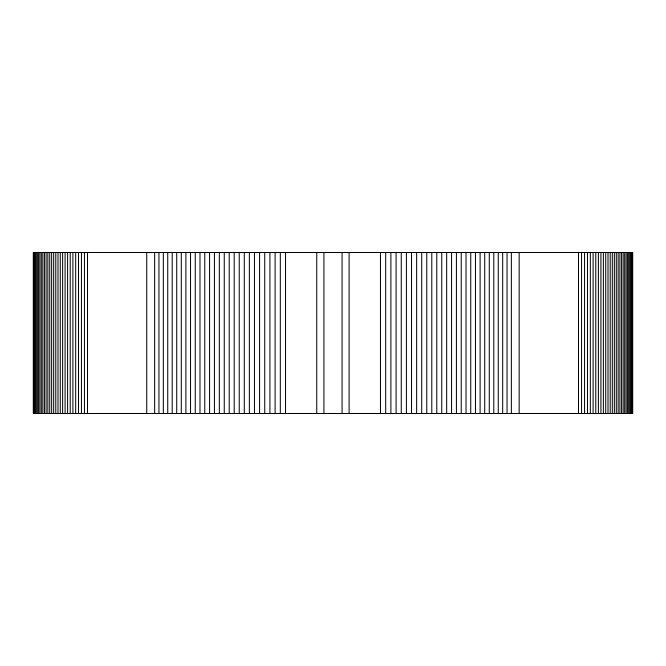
<?xml version="1.0" encoding="UTF-8"?>
<svg xmlns="http://www.w3.org/2000/svg" width="666" height="666" viewBox="0 0 666 666"><rect width="100%" height="100%" fill="white"/><g stroke="black" fill="none" stroke-linecap="round" stroke-linejoin="round"><path stroke-width="1" d="M631.826 252.497L631.826 413.503M630.86 252.497L630.86 413.503M629.803 252.497L629.803 413.503M628.662 252.497L628.662 413.503M627.422 252.497L627.422 413.503M626.098 252.497L626.098 413.503M624.683 252.497L624.683 413.503M623.176 252.497L623.176 413.503M621.586 252.497L621.586 413.503M619.904 252.497L619.904 413.503M618.14 252.497L618.14 413.503M616.283 252.497L616.283 413.503M614.343 252.497L614.343 413.503M612.312 252.497L612.312 413.503M610.206 252.497L610.206 413.503M608.008 252.497L608.008 413.503M605.727 252.497L605.727 413.503M603.363 252.497L603.363 413.503M600.915 252.497L600.915 413.503M598.393 252.497L598.393 413.503M595.787 252.497L595.787 413.503M593.098 252.497L593.098 413.503M590.326 252.497L590.326 413.503M587.479 252.497L587.479 413.503M584.557 252.497L584.557 413.503M581.56 252.497L581.56 413.503M578.488 252.497L578.488 413.503M519.155 252.497L519.155 413.503M511.355 252.497L511.355 413.503M507.042 252.497L507.042 413.503M502.68 252.497L502.68 413.503M498.26 252.497L498.26 413.503M493.797 252.497L493.797 413.503M489.277 252.497L489.277 413.503M484.715 252.497L484.715 413.503M480.111 252.497L480.111 413.503M475.457 252.497L475.457 413.503M470.754 252.497L470.754 413.503M466.017 252.497L466.017 413.503M461.238 252.497L461.238 413.503M456.418 252.497L456.418 413.503M451.565 252.497L451.565 413.503M446.67 252.497L446.67 413.503M441.741 252.497L441.741 413.503M436.779 252.497L436.779 413.503M431.793 252.497L431.793 413.503M426.764 252.497L426.764 413.503M421.72 252.497L421.72 413.503M416.641 252.497L416.641 413.503M411.538 252.497L411.538 413.503M406.41 252.497L406.41 413.503M401.257 252.497L401.257 413.503M396.087 252.497L396.087 413.503M390.9 252.497L390.9 413.503M385.689 252.497L385.689 413.503M380.469 252.497L380.469 413.503M349.092 252.497L349.092 413.503M342.074 252.497L342.074 413.503M323.926 252.497L323.926 413.503M316.75 252.497L316.75 413.503M285.531 252.497L285.531 413.503M280.311 252.497L280.311 413.503M275.1 252.497L275.1 413.503M269.913 252.497L269.913 413.503M264.743 252.497L264.743 413.503M259.59 252.497L259.59 413.503M254.462 252.497L254.462 413.503M249.359 252.497L249.359 413.503M244.28 252.497L244.28 413.503M239.236 252.497L239.236 413.503M234.207 252.497L234.207 413.503M229.221 252.497L229.221 413.503M224.259 252.497L224.259 413.503M219.33 252.497L219.33 413.503M214.435 252.497L214.435 413.503M209.582 252.497L209.582 413.503M204.762 252.497L204.762 413.503M199.983 252.497L199.983 413.503M195.246 252.497L195.246 413.503M190.543 252.497L190.543 413.503M185.889 252.497L185.889 413.503M181.285 252.497L181.285 413.503M176.723 252.497L176.723 413.503M172.203 252.497L172.203 413.503M167.74 252.497L167.74 413.503M163.32 252.497L163.32 413.503M158.958 252.497L158.958 413.503M154.645 252.497L154.645 413.503M146.736 252.497L146.736 413.503M87.512 252.497L87.512 413.503M84.44 252.497L84.44 413.503M81.443 252.497L81.443 413.503M78.521 252.497L78.521 413.503M75.674 252.497L75.674 413.503M72.902 252.497L72.902 413.503M70.213 252.497L70.213 413.503M67.607 252.497L67.607 413.503M65.085 252.497L65.085 413.503M62.637 252.497L62.637 413.503M60.273 252.497L60.273 413.503M57.992 252.497L57.992 413.503M55.794 252.497L55.794 413.503M53.688 252.497L53.688 413.503M51.657 252.497L51.657 413.503M49.717 252.497L49.717 413.503M47.86 252.497L47.86 413.503M46.096 252.497L46.096 413.503M44.414 252.497L44.414 413.503M42.824 252.497L42.824 413.503M41.317 252.497L41.317 413.503M39.902 252.497L39.902 413.503M38.578 252.497L38.578 413.503M37.338 252.497L37.338 413.503M36.197 252.497L36.197 413.503M35.14 252.497L35.14 413.503M34.174 252.497L34.174 413.503M632.7 252.497L33.3 252.497L33.3 413.503L632.7 413.503L632.7 252.497"/></g></svg>
